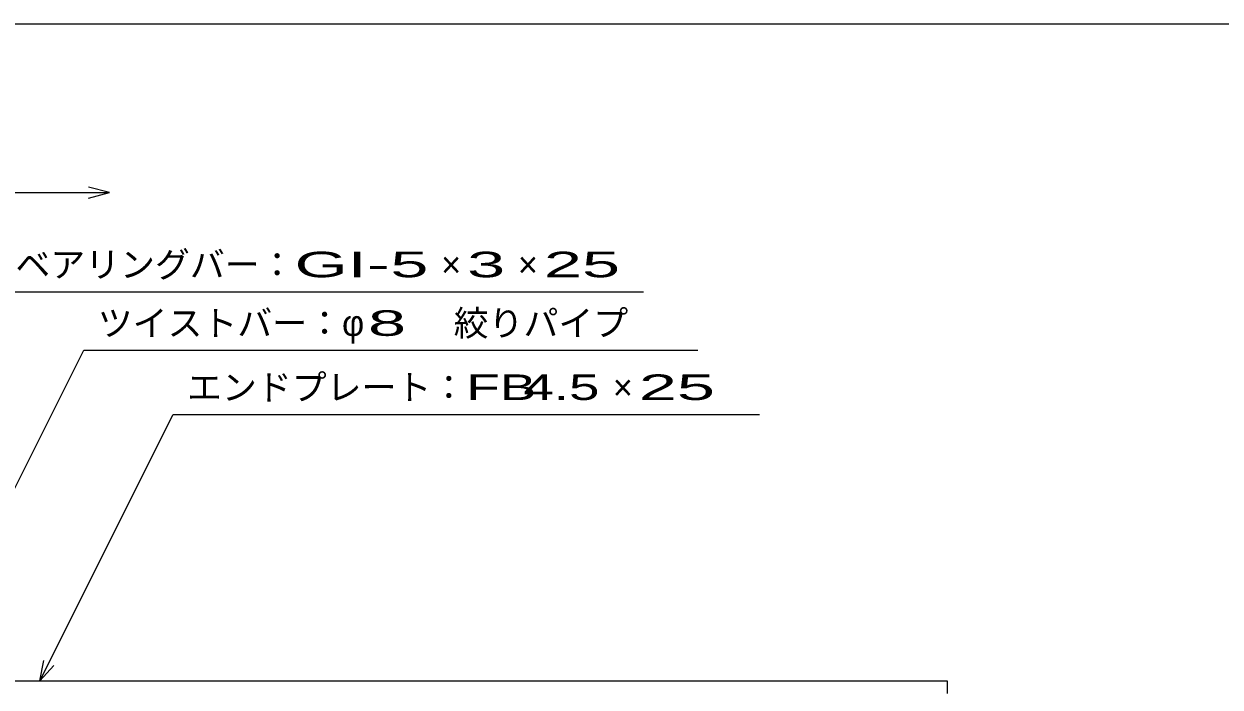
# Model space of a CAD drawing. Units: millimetres, scale not verified. Extents: x -910 to 866, y -641 to 527.
# Drawn here: x -541.7 to -113.3, y 289 to 526.8 of the extents above; entities that cross this region are included whole.
import ezdxf
from ezdxf.enums import TextEntityAlignment as Align

# ---------------------------------------------------------------- set-up
doc = ezdxf.new("R2010")
doc.units = ezdxf.units.MM
doc.header["$LTSCALE"] = 5
for name, color, linetype, lineweight in [('0_2', 150, 'Continuous', 25), ('16', 3, 'Continuous', 25), ('22', 4, 'Continuous', 25)]:
    doc.layers.add(name, color=color, linetype=linetype, lineweight=lineweight)
doc.styles.add('ベクトル', font='')
doc.styles.get('ベクトル').set_extended_font_data('ベクトル')

msp = doc.modelspace()

# ---------------------------------------------------------------- linework, layer by layer
at = {"layer": '0_2'}
msp.add_line((-864.5, 526.75), (865.5, 526.75), dxfattribs=at)
at = {"layer": '16'}
for p, q in [((-711, 291.25), (-211, 291.25)), ((-211, 291.25), (-211, 286.75))]:
    msp.add_line(p, q, dxfattribs=at)
at = {"layer": '22'}
for p, q in [((-511, 466.25), (-518.5, 468.25)), ((-661, 466.25), (-511, 466.25)), ((-518.5, 464.25), (-511, 466.25)), ((-549.75, 430.75), (-319.75, 430.75)), ((-611, 228.25), (-520.25, 409.75)), ((-520.25, 409.75), (-300.25, 409.75)), ((-536, 291.25), (-488.25, 386.75)), ((-488.25, 386.75), (-278.25, 386.75)), ((-536, 291.25), (-534.5, 298.55)), ((-536, 291.25), (-531, 296.75))]:
    msp.add_line(p, q, dxfattribs=at)

# ---------------------------------------------------------------- texts
at = {"layer": '22', "color": 2, "style": 'ベクトル'}
for s, p in [('ベアリングバー：', (-544.75, 440.5)), ('×', (-392.25, 440.5)), ('×', (-364.75, 440.5)), ('ツイストバー：', (-515.25, 419.5)), ('絞りパイプ', (-387.75, 419.5)), ('φ', (-427.75, 419.5)), ('エンドプレート：', (-483.25, 396.5)), ('×', (-330.75, 396.5))]:
    msp.add_text(s, height=9.164, dxfattribs=at).set_placement(p, align=Align.MIDDLE_LEFT)
for s, width, p in [('GI-', 2, (-444.75, 440.5)), (' 5 ', 2, (-417.25, 440.5)), (' 3 ', 2, (-389.75, 440.5)), (' 25 ', 2, (-362.25, 440.5)), (' 8 ', 2, (-425.25, 419.5)), ('FB', 1.6, (-383.25, 396.5)), (' 4.5 ', 1.6, (-368.25, 396.5)), (' 25 ', 2, (-328.25, 396.5))]:
    msp.add_text(s, height=9.164, dxfattribs=dict(at, width=width)).set_placement(p, align=Align.MIDDLE_LEFT)

doc.saveas('drawing.dxf')
